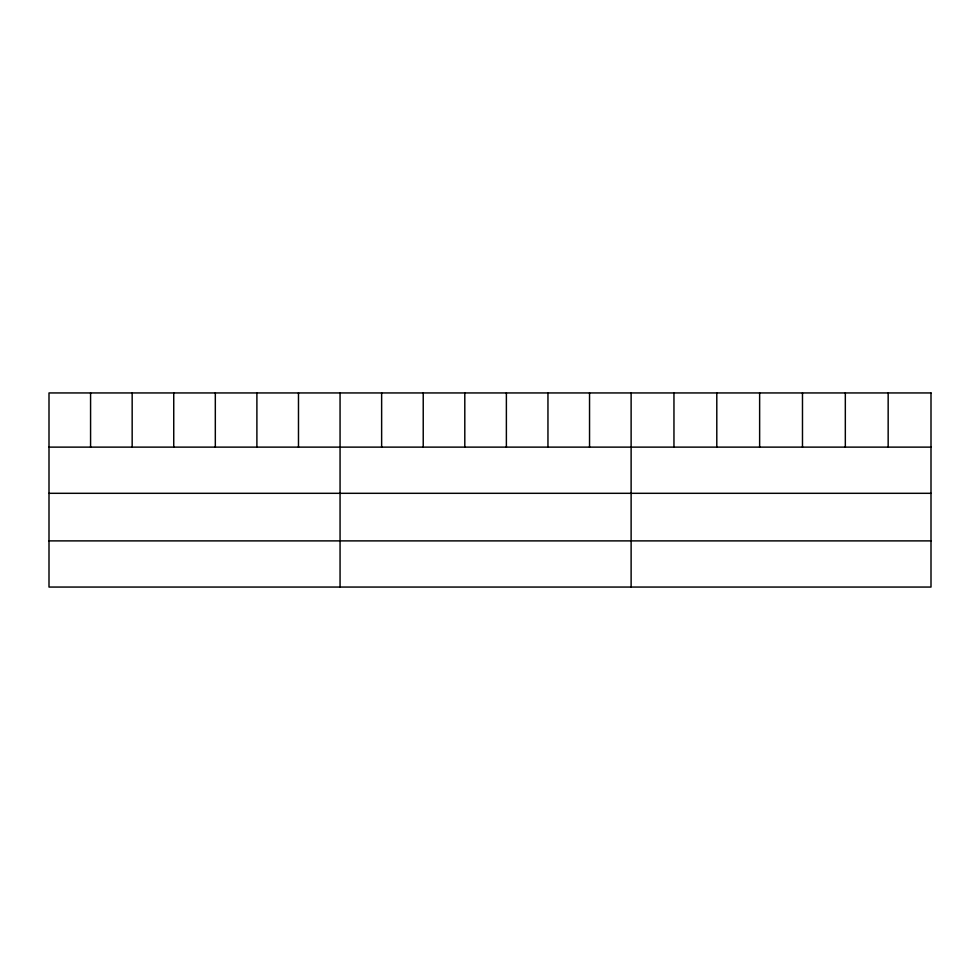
<?xml version="1.0" encoding="UTF-8"?>
<svg xmlns="http://www.w3.org/2000/svg" width="980" height="980" viewBox="0 0 980 980"><rect width="100%" height="100%" fill="white"/><g stroke="black" fill="none" stroke-linecap="round" stroke-linejoin="round"><path stroke-width="1.47" d="M49 447.125L931 447.125M49 493.308L931 493.308M49 540.887L931 540.887M888.162 392.943L888.162 447.125M845.323 392.943L845.323 447.125M802.485 392.943L802.485 447.125M759.635 392.943L759.635 447.125M716.797 392.943L716.797 447.125M673.958 392.943L673.958 447.125M631.12 392.943L631.12 587.057M589.543 392.943L589.543 447.125M547.955 392.943L547.955 447.125M506.378 392.943L506.378 447.125M464.802 392.943L464.802 447.125M423.225 392.943L423.225 447.125M381.637 392.943L381.637 447.125M340.06 392.943L340.06 587.057M298.483 392.943L298.483 447.125M256.895 392.943L256.895 447.125M215.318 392.943L215.318 447.125M173.742 392.943L173.742 447.125M132.165 392.943L132.165 447.125M90.577 392.943L90.577 447.125M931 392.943L49 392.943L49 587.057L931 587.057L931 392.943"/></g></svg>
